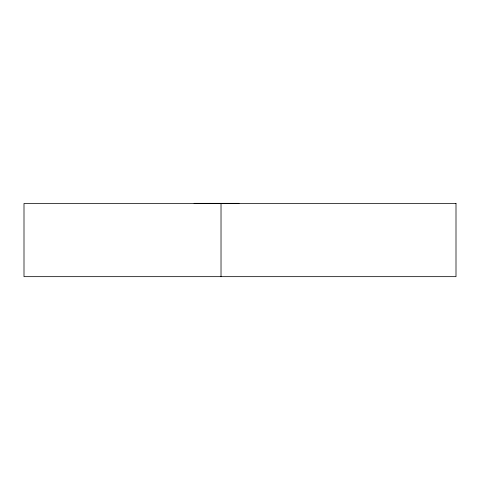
<?xml version="1.0" encoding="UTF-8"?>
<svg xmlns="http://www.w3.org/2000/svg" width="480" height="480" viewBox="0 0 480 480"><rect width="100%" height="100%" fill="white"/><g stroke="black" fill="none" stroke-linecap="round" stroke-linejoin="round"><path stroke-width="0.72" d="M210.276 203.34L209.802 203.34M194.076 203.34L239.022 203.34M221.022 203.46L221.022 276.66M456 203.46L24 203.46L24 276.66L456 276.66L456 203.46"/></g></svg>
